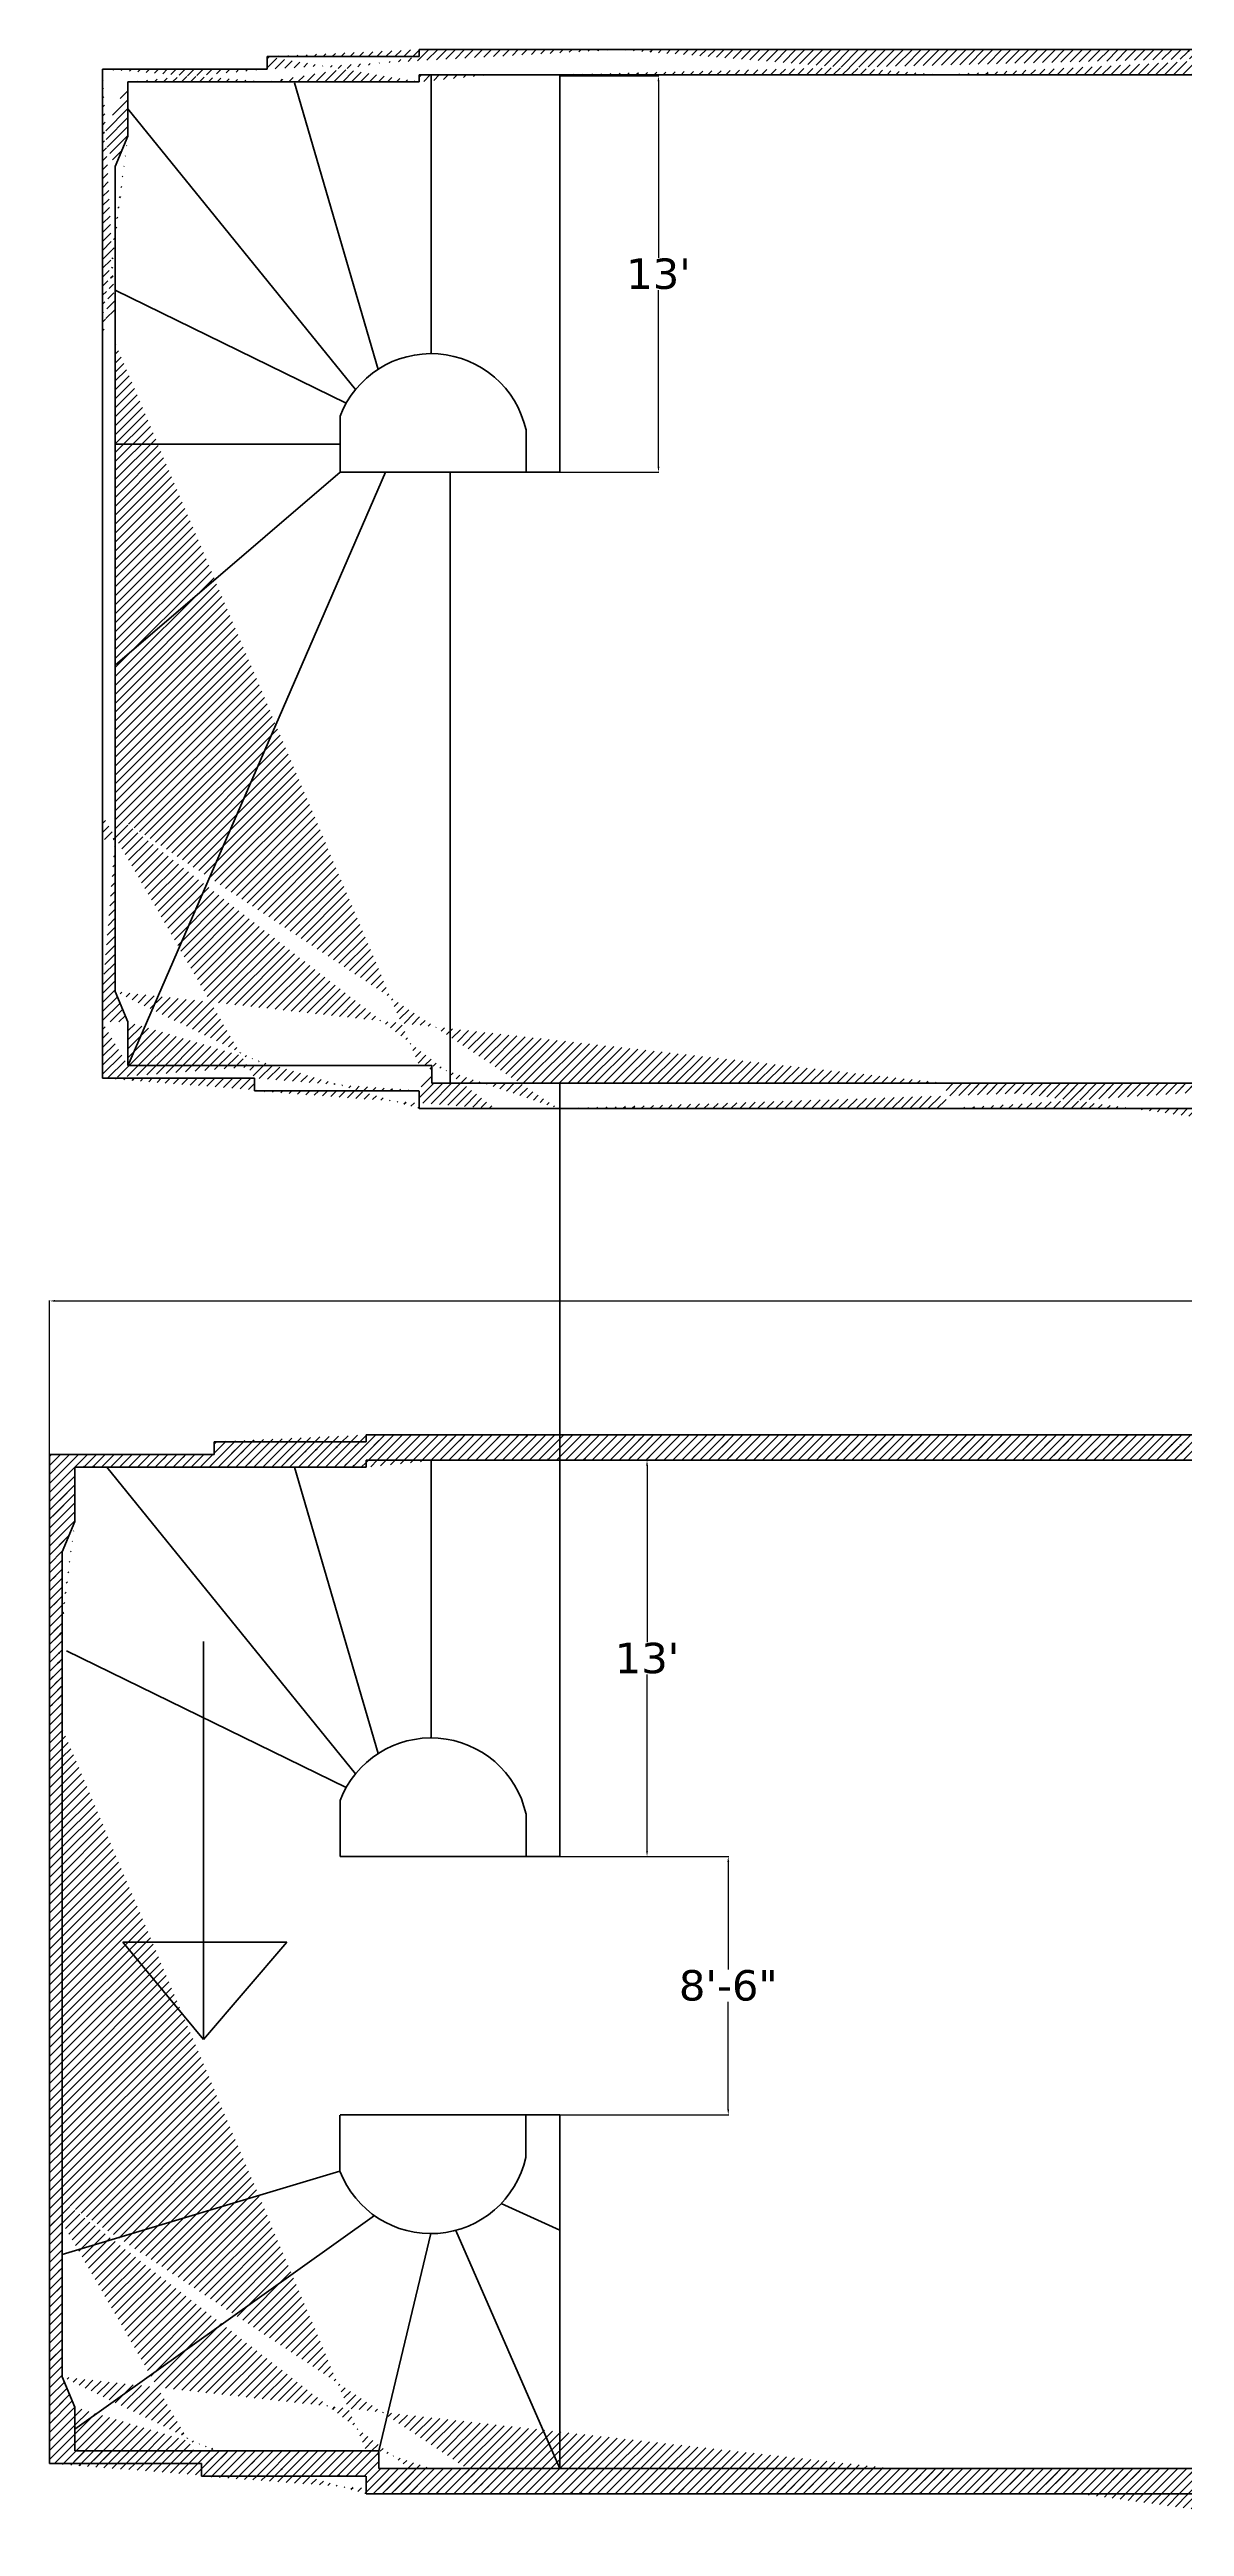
# Model space of a CAD drawing. Header units: inches. Extents: x 95 to 71413, y -8 to 51098.
# Drawn here: x 95 to 543, y 539 to 1517 of the extents above; entities that cross this region are included whole.
import ezdxf

# ---------------------------------------------------------------- set-up
doc = ezdxf.new("R2010")
doc.units = ezdxf.units.IN
doc.header["$MEASUREMENT"] = 0
doc.linetypes.add('HIDDEN', pattern=[0.375, 0.25, -0.125])
for name, color, linetype, lineweight in [('dim', 4, 'Continuous', 18), ('Hatch', 202, 'Continuous', 40), ('Ramp', 9, 'Continuous', 40), ('wall', 7, 'Continuous', 40)]:
    doc.layers.add(name, color=color, linetype=linetype, lineweight=lineweight)
doc.styles.get("Standard").update_dxf_attribs({"font": 'verdana.ttf', "height": 12})
doc.dimstyles.get("Standard").update_dxf_attribs({"dimtxt": 0.18, "dimasz": 2.18, "dimexe": 0.18, "dimexo": 0.0625, "dimgap": 0.09, "dimtad": 0, "dimtih": 1, "dimtoh": 1, "dimdec": 0, "dimzin": 0, "dimdsep": 46, "dimlunit": 4, "dimtxsty": 'Standard', "dimcen": 0.09, "dimadec": 0, "dimazin": 0, "dimtfac": 1, "dimtdec": 0, "dimtofl": 0, "dimtmove": 0, "dimatfit": 3, "dimfxl": 0.18, "dimtolj": 1, "dimtzin": 0, "dimarcsym": 0})
pattern_1 = [(45, (20.9316, 546.9434), (-1.767767, 1.767767), [])]

# ---------------------------------------------------------------- blocks, each defined once
blk = doc.blocks.new('*D86')
at = {"layer": 'Defpoints', "color": 0, "transparency": 16777216}
for p in [(1137.81, 1022.72), (95.07, 962.08), (1137.81, 928.7)]:
    blk.add_point(p, dxfattribs=at)
at = {"layer": 'dim', "color": 0, "lineweight": -2, "transparency": 16777216}
for p, q in [((95.07, 962.15), (95.07, 1022.9)), ((97.25, 1022.72), (586.78, 1022.72)), ((1135.63, 1022.72), (646.1, 1022.72)), ((1137.81, 928.76), (1137.81, 1022.9))]:
    blk.add_line(p, q, dxfattribs=at)
at = {"layer": 'dim', "color": 0, "transparency": 16777216}
for points in [[(97.25, 1023.09), (97.25, 1022.36), (95.07, 1022.72)], [(1135.63, 1023.09), (1135.63, 1022.36), (1137.81, 1022.72)]]:
    blk.add_solid(points, dxfattribs=at)
at = {"layer": 'dim', "color": 0, "transparency": 16777216, "insert": (616.44, 1022.72), "char_height": 12, "attachment_point": 5}
blk.add_mtext('\\A1;86\'-11"', dxfattribs=at)
blk = doc.blocks.new('*D107')
at = {"layer": 'Defpoints', "color": 0, "transparency": 16777216}
for p in [(296.6, 803.4), (296.6, 701.4), (363.03, 701.4)]:
    blk.add_point(p, dxfattribs=at)
at = {"layer": 'dim', "color": 0, "lineweight": -2, "transparency": 16777216}
for p, q in [((296.66, 803.4), (363.21, 803.4)), ((363.03, 801.22), (363.03, 758.76)), ((363.03, 703.58), (363.03, 746.04)), ((296.66, 701.4), (363.21, 701.4))]:
    blk.add_line(p, q, dxfattribs=at)
at = {"layer": 'dim', "color": 0, "transparency": 16777216}
for points in [[(362.67, 801.22), (363.4, 801.22), (363.03, 803.4)], [(362.67, 703.58), (363.4, 703.58), (363.03, 701.4)]]:
    blk.add_solid(points, dxfattribs=at)
at = {"layer": 'dim', "color": 0, "transparency": 16777216, "insert": (363.03, 752.4), "char_height": 12, "attachment_point": 5}
blk.add_mtext('\\A1;8\'-6"', dxfattribs=at)
blk = doc.blocks.new('*D108')
at = {"layer": 'Defpoints', "color": 0, "transparency": 16777216}
for p in [(296.6, 959.86), (296.6, 803.4), (330.96, 803.4)]:
    blk.add_point(p, dxfattribs=at)
at = {"layer": 'dim', "color": 0, "lineweight": -2, "transparency": 16777216}
for p, q in [((296.66, 959.86), (331.14, 959.86)), ((330.96, 957.68), (330.96, 887.97)), ((330.96, 805.58), (330.96, 875.29)), ((296.66, 803.4), (331.14, 803.4))]:
    blk.add_line(p, q, dxfattribs=at)
at = {"layer": 'dim', "color": 0, "transparency": 16777216}
for points in [[(330.6, 957.68), (331.32, 957.68), (330.96, 959.86)], [(330.6, 805.58), (331.32, 805.58), (330.96, 803.4)]]:
    blk.add_solid(points, dxfattribs=at)
at = {"layer": 'dim', "color": 0, "transparency": 16777216, "insert": (330.96, 881.63), "char_height": 12, "attachment_point": 5}
blk.add_mtext("\\A1;13'", dxfattribs=at)
blk = doc.blocks.new('*D109')
at = {"layer": 'Defpoints', "color": 0, "transparency": 16777216}
for p in [(296.59, 1506.42), (335.47, 1506.42), (296.59, 1349.96)]:
    blk.add_point(p, dxfattribs=at)
at = {"layer": 'dim', "color": 0, "lineweight": -2, "transparency": 16777216}
for p, q in [((296.66, 1506.42), (335.65, 1506.42)), ((335.47, 1504.24), (335.47, 1434.53)), ((335.47, 1352.14), (335.47, 1421.85)), ((296.66, 1349.96), (335.65, 1349.96))]:
    blk.add_line(p, q, dxfattribs=at)
at = {"layer": 'dim', "color": 0, "transparency": 16777216}
for points in [[(335.11, 1504.24), (335.84, 1504.24), (335.47, 1506.42)], [(335.11, 1352.14), (335.84, 1352.14), (335.47, 1349.96)]]:
    blk.add_solid(points, dxfattribs=at)
at = {"layer": 'dim', "color": 0, "transparency": 16777216, "insert": (335.47, 1428.19), "char_height": 12, "attachment_point": 5}
blk.add_mtext("\\A1;13'", dxfattribs=at)

msp = doc.modelspace()

# ---------------------------------------------------------------- hatches: boundary and pattern name
at = {"layer": 'Hatch'}
h = msp.add_hatch(dxfattribs=at)
h.set_pattern_fill('LINE', color=256, scale=20, angle=45, style=0)
h.set_pattern_definition(pattern_1)
edge = h.paths.add_edge_path()
edge.add_line((319.68, 1516.8), (294, 1516.8))
edge.add_line((294, 1506.8), (447, 1506.8))
edge.add_line((269, 1506.8), (294, 1506.8))
edge.add_line((294, 1516.8), (269, 1516.8))
edge.add_line((269, 1516.8), (241, 1516.8))
edge.add_line((241, 1506.8), (264, 1506.8))
edge.add_line((269, 1506.8), (264, 1506.8))
edge.add_line((241, 1504.03), (181, 1504.03))
edge.add_line((241, 1514.03), (181, 1514.03))
edge.add_line((241, 1504.03), (241, 1506.8))
edge.add_line((241, 1514.03), (241, 1516.8))
edge.add_line((181, 1514.03), (181, 1509.03))
h = msp.add_hatch(dxfattribs=at)
h.set_pattern_fill('LINE', color=256, scale=20, angle=45, style=0)
h.set_pattern_definition(pattern_1)
edge = h.paths.add_edge_path()
edge.add_line((294, 1506.8), (447, 1506.8))
edge.add_line((319.68, 1516.8), (539.6, 1516.81))
edge.add_line((588, 1506.8), (447, 1506.8))
edge.add_line((633, 1516.8), (588, 1516.8))
edge.add_line((539.6, 1516.81), (588, 1516.8))
edge.add_line((593, 1506.8), (593, 1511.8))
edge.add_line((628, 1511.8), (593, 1511.8))
edge.add_line((588, 1506.8), (593, 1506.8))
edge.add_line((633, 1506.8), (628, 1506.8))
edge.add_line((628, 1506.8), (628, 1511.8))
edge.add_line((633, 1506.8), (633, 1516.8))
edge.add_line((693, 1506.8), (633, 1506.8))
edge.add_line((633, 1516.8), (693, 1516.8))
edge.add_line((698, 1504.64), (758, 1504.64))
edge.add_line((698, 1514.64), (758, 1514.64))
edge.add_line((698, 1506.8), (693, 1506.8))
edge.add_line((698, 1504.64), (698, 1506.8))
edge.add_line((698, 1514.64), (698, 1516.8))
edge.add_line((693, 1516.8), (698, 1516.8))
h = msp.add_hatch(dxfattribs=at)
h.set_pattern_fill('LINE', color=256, scale=20, angle=45, style=0)
h.set_pattern_definition(pattern_1)
edge = h.paths.add_edge_path()
edge.add_line((176, 1509.03), (116, 1509.03))
edge.add_line((181, 1504.03), (126, 1504.03))
edge.add_line((181, 1509.03), (176, 1509.03))
h = msp.add_hatch(dxfattribs=at)
h.set_pattern_fill('LINE', color=256, scale=20, angle=45, style=0)
h.set_pattern_definition(pattern_1)
edge = h.paths.add_edge_path()
edge.add_line((116, 1470.58), (116, 1482.58))
edge.add_line((121, 1470.58), (126, 1482.58))
edge.add_line((116, 1401.01), (116, 1410.58))
edge.add_line((121, 1410.58), (121, 1401.01))
edge.add_line((121, 1470.58), (121, 1410.58))
edge.add_line((116, 1470.58), (116, 1410.58))
edge.add_line((126, 1482.58), (126, 1504.03))
edge.add_line((116, 1482.58), (116, 1509.03))
h = msp.add_hatch(dxfattribs=at)
h.set_pattern_fill('LINE', color=256, scale=20, angle=45, style=0)
h.set_pattern_definition(pattern_1)
edge = h.paths.add_edge_path()
edge.add_line((116, 1401.01), (116, 1214.44))
edge.add_line((116, 1144.87), (116, 1132.87))
edge.add_line((126, 1132.87), (121, 1144.87))
edge.add_line((449, 1108.64), (246, 1108.64))
edge.add_line((246, 1115.64), (246, 1108.64))
edge.add_line((241, 1105.64), (241, 1098.64))
edge.add_line((449, 1098.64), (296, 1098.64))
edge.add_line((121, 1214.44), (121, 1350.34))
edge.add_line((121, 1401.01), (121, 1350.34))
edge.add_line((241, 1115.64), (246, 1115.64))
edge.add_line((296, 1098.64), (271, 1098.64))
edge.add_line((176, 1105.64), (181, 1105.64))
edge.add_line((176, 1105.64), (176, 1110.64))
edge.add_line((116, 1214.44), (116, 1204.87))
edge.add_line((121, 1204.87), (121, 1214.44))
edge.add_line((271, 1098.64), (241, 1098.64))
edge.add_line((126, 1132.87), (126, 1115.64))
edge.add_line((116, 1132.87), (116, 1110.64))
edge.add_line((181, 1105.64), (241, 1105.64))
edge.add_line((176, 1110.64), (116, 1110.64))
edge.add_line((181, 1115.64), (126, 1115.64))
edge.add_line((241, 1115.64), (181, 1115.64))
edge.add_line((121, 1144.87), (121, 1204.87))
edge.add_line((116, 1144.87), (116, 1204.87))
h = msp.add_hatch(dxfattribs=at)
h.set_pattern_fill('LINE', color=256, scale=20, angle=45, style=0)
h.set_pattern_definition(pattern_1)
edge = h.paths.add_edge_path()
edge.add_line((449, 1098.64), (296, 1098.64))
edge.add_line((598, 1108.64), (449, 1108.64))
h = msp.add_hatch(dxfattribs=at)
h.set_pattern_fill('LINE', color=256, scale=20, angle=45, style=0)
h.set_pattern_definition(pattern_1)
edge = h.paths.add_edge_path()
edge.add_line((598, 1108.64), (603, 1108.64))
edge.add_line((603, 1090.8), (603, 1108.59))
edge.add_line((449, 1098.64), (598, 1098.64))
edge.add_line((598, 1108.64), (449, 1108.64))
edge.add_line((598, 1098.64), (598, 1085.8))
edge.add_line((612, 1090.8), (603, 1090.8))
edge.add_line((603, 1090.8), (618, 1090.8))
edge.add_line((598, 1085.8), (618, 1085.8))
h = msp.add_hatch(dxfattribs=at)
h.set_pattern_fill('LINE', color=256, scale=20, angle=45, style=0)
h.paths.add_polyline_path([(677.07, 563.86), (737.07, 563.86), (742.07, 563.86), (742.07, 543.86), (742.07, 538.86), (817.07, 538.86), (901.43, 538.86), (906.43, 538.86), (995.83, 538.86), (1009.83, 538.86), (1117.83, 538.86), (1127.24, 538.86), (1127.24, 584.34), (1132.83, 584.34), (1137.83, 584.34), (1137.83, 641.28), (1137.83, 646.28), (1137.83, 706.28), (1137.83, 711.28), (1137.83, 741.28), (1137.83, 780.28), (1137.83, 810.28), (1137.83, 815.28), (1137.81, 868.42), (1137.81, 928.7), (1132.83, 928.7), (1117.83, 928.7), (1117.83, 935.7), (1117.83, 940.7), (1107.83, 940.7), (1054.83, 940.7), (1039.83, 940.7), (1039.83, 982.7), (1009.83, 982.7), (995.83, 982.7), (906.43, 982.7), (901.43, 982.7), (817.07, 982.7), (742.07, 982.7), (742.07, 977.7), (742.07, 967.7), (737.07, 967.7), (677.07, 967.7), (677.07, 969.86), (672.07, 969.86), (612.07, 969.86), (567.07, 969.86), (518.66, 969.86), (298.75, 969.86), (273.07, 969.86), (248.07, 969.86), (220.07, 969.86), (220.07, 967.08), (160.07, 967.08), (160.07, 962.08), (155.07, 962.08), (95.07, 962.08), (95.07, 935.64), (95.07, 923.64), (95.07, 863.64), (95.07, 854.07), (95.07, 667.49), (95.07, 657.92), (95.07, 597.92), (95.07, 585.92), (95.07, 563.7), (155.07, 563.7), (155.07, 558.7), (160.07, 558.7), (220.07, 558.7), (220.07, 551.7), (250.07, 551.7), (275.07, 551.7), (428.07, 551.7), (577.06, 551.7), (577.06, 561.7), (428.07, 561.7), (225.07, 561.7), (225.07, 568.7), (220.07, 568.7), (160.07, 568.7), (105.07, 568.7), (105.07, 585.92), (100.07, 597.92), (100.07, 657.92), (100.07, 667.49), (100.07, 803.4), (100.07, 854.07), (100.07, 863.64), (100.07, 923.64), (105.07, 935.64), (105.07, 957.08), (160.07, 957.08), (220.07, 957.08), (220.07, 959.86), (243.07, 959.86), (248.07, 959.86), (273.07, 959.86), (426.07, 959.86), (567.07, 959.86), (572.07, 959.86), (572.07, 964.86), (607.07, 964.86), (607.07, 959.86), (612.07, 959.86), (672.07, 959.86), (677.07, 959.86), (677.07, 957.7), (737.07, 957.7), (747.07, 957.7), (747.07, 977.7), (801.07, 977.7), (817.07, 977.7), (817.07, 972.9), (832.86, 972.9), (1034.73, 972.9), (1034.73, 935.7), (1039.83, 935.7), (1054.83, 935.7), (1107.83, 935.7), (1107.83, 928.7), (1107.83, 923.7), (1108.05, 923.7), (1117.83, 923.7), (1127.83, 923.7), (1132.81, 923.7), (1132.81, 868.42), (1132.81, 820.29), (1132.81, 815.28), (1132.81, 592.86), (1117.83, 592.86), (1117.83, 548.86), (801.07, 548.86), (801.07, 543.86), (747.07, 543.86), (747.07, 563.86), (747.07, 569.05), (672.19, 569.05), (672.19, 543.86), (657.07, 543.86), (597.07, 543.86), (582.07, 543.86), (582.07, 556.55), (582.06, 556.55), (582.06, 561.7), (577.06, 561.7), (577.06, 551.7), (577.07, 551.7), (577.07, 538.86), (597.07, 538.86), (657.07, 538.86), (677.07, 538.86)])
h = msp.add_hatch(dxfattribs=at)
h.set_pattern_fill('LINE', color=256, scale=20, angle=45, style=0)
edge = h.paths.add_edge_path()
edge.add_line((298.75, 969.86), (273.07, 969.86))
edge.add_line((273.07, 959.86), (426.07, 959.86))
edge.add_line((248.07, 959.86), (273.07, 959.86))
edge.add_line((273.07, 969.86), (248.07, 969.86))
edge.add_line((248.07, 969.86), (220.07, 969.86))
edge.add_line((220.07, 959.86), (243.07, 959.86))
edge.add_line((248.07, 959.86), (243.07, 959.86))
edge.add_line((220.07, 957.08), (160.07, 957.08))
edge.add_line((220.07, 967.08), (160.07, 967.08))
edge.add_line((220.07, 957.08), (220.07, 959.86))
edge.add_line((220.07, 967.08), (220.07, 969.86))
edge.add_line((160.07, 967.08), (160.07, 962.08))
h = msp.add_hatch(dxfattribs=at)
h.set_pattern_fill('LINE', color=256, scale=20, angle=45, style=0)
edge = h.paths.add_edge_path()
edge.add_line((273.07, 959.86), (426.07, 959.86))
edge.add_line((298.75, 969.86), (518.66, 969.86))
edge.add_line((567.07, 959.86), (426.07, 959.86))
edge.add_line((612.07, 969.86), (567.07, 969.86))
edge.add_line((518.66, 969.86), (567.07, 969.86))
edge.add_line((572.07, 959.86), (572.07, 964.86))
edge.add_line((607.07, 964.86), (572.07, 964.86))
edge.add_line((567.07, 959.86), (572.07, 959.86))
edge.add_line((612.07, 959.86), (607.07, 959.86))
edge.add_line((607.07, 959.86), (607.07, 964.86))
edge.add_line((612.07, 959.86), (612.07, 969.86))
edge.add_line((672.07, 959.86), (612.07, 959.86))
edge.add_line((612.07, 969.86), (672.07, 969.86))
edge.add_line((677.07, 957.7), (737.07, 957.7))
edge.add_line((677.07, 967.7), (737.07, 967.7))
edge.add_line((677.07, 959.86), (672.07, 959.86))
edge.add_line((677.07, 957.7), (677.07, 959.86))
edge.add_line((677.07, 967.7), (677.07, 969.86))
edge.add_line((672.07, 969.86), (677.07, 969.86))
h = msp.add_hatch(dxfattribs=at)
h.set_pattern_fill('LINE', color=256, scale=20, angle=45, style=0)
edge = h.paths.add_edge_path()
edge.add_line((95.07, 923.64), (95.07, 935.64))
edge.add_line((100.07, 923.64), (105.07, 935.64))
edge.add_line((95.07, 854.07), (95.07, 863.64))
edge.add_line((100.07, 863.64), (100.07, 854.07))
edge.add_line((100.07, 923.64), (100.07, 863.64))
edge.add_line((95.07, 923.64), (95.07, 863.64))
edge.add_line((105.07, 935.64), (105.07, 957.08))
edge.add_line((95.07, 935.64), (95.07, 962.08))
h = msp.add_hatch(dxfattribs=at)
h.set_pattern_fill('LINE', color=256, scale=20, angle=45, style=0)
edge = h.paths.add_edge_path()
edge.add_line((155.07, 962.08), (95.07, 962.08))
edge.add_line((160.07, 957.08), (105.07, 957.08))
edge.add_line((160.07, 962.08), (155.07, 962.08))
h = msp.add_hatch(dxfattribs=at)
h.set_pattern_fill('LINE', color=256, scale=20, angle=45, style=0)
edge = h.paths.add_edge_path()
edge.add_line((95.07, 854.07), (95.07, 667.49))
edge.add_line((95.07, 597.92), (95.07, 585.92))
edge.add_line((105.07, 585.92), (100.07, 597.92))
edge.add_line((428.07, 561.7), (225.07, 561.7))
edge.add_line((225.07, 568.7), (225.07, 561.7))
edge.add_line((220.07, 558.7), (220.07, 551.7))
edge.add_line((428.07, 551.7), (275.07, 551.7))
edge.add_line((100.07, 667.49), (100.07, 803.4))
edge.add_line((100.07, 854.07), (100.07, 803.4))
edge.add_line((220.07, 568.7), (225.07, 568.7))
edge.add_line((275.07, 551.7), (250.07, 551.7))
edge.add_line((155.07, 558.7), (160.07, 558.7))
edge.add_line((155.07, 558.7), (155.07, 563.7))
edge.add_line((95.07, 667.49), (95.07, 657.92))
edge.add_line((100.07, 657.92), (100.07, 667.49))
edge.add_line((250.07, 551.7), (220.07, 551.7))
edge.add_line((105.07, 585.92), (105.07, 568.7))
edge.add_line((95.07, 585.92), (95.07, 563.7))
edge.add_line((160.07, 558.7), (220.07, 558.7))
edge.add_line((155.07, 563.7), (95.07, 563.7))
edge.add_line((160.07, 568.7), (105.07, 568.7))
edge.add_line((220.07, 568.7), (160.07, 568.7))
edge.add_line((100.07, 597.92), (100.07, 657.92))
edge.add_line((95.07, 597.92), (95.07, 657.92))
h = msp.add_hatch(dxfattribs=at)
h.set_pattern_fill('LINE', color=256, scale=20, angle=45, style=0)
edge = h.paths.add_edge_path()
edge.add_line((428.07, 551.7), (275.07, 551.7))
edge.add_line((577.07, 561.7), (428.07, 561.7))
h = msp.add_hatch(dxfattribs=at)
h.set_pattern_fill('LINE', color=256, scale=20, angle=45, style=0)
edge = h.paths.add_edge_path()
edge.add_line((577.07, 561.7), (582.07, 561.7))
edge.add_line((582.07, 543.86), (582.07, 561.64))
edge.add_line((428.07, 551.7), (577.07, 551.7))
edge.add_line((577.07, 561.7), (428.07, 561.7))
edge.add_line((577.07, 551.7), (577.07, 538.86))
edge.add_line((591.07, 543.86), (582.07, 543.86))
edge.add_line((582.07, 543.86), (597.07, 543.86))
edge.add_line((577.07, 538.86), (597.07, 538.86))

# ---------------------------------------------------------------- linework, layer by layer
at = {"layer": 'Ramp', "color": 8, "true_color": 0x817e7e}
for p, q in [((245.68, 1396.75), (245.68, 1506.42)), ((224.75, 1390.54), (191.79, 1503.64)), ((215.83, 1382.52), (125.97, 1493.42)), ((212.18, 1377.14), (120.97, 1421.75)), ((209.79, 1372.03), (209.79, 1349.96)), ((283.18, 1349.96), (283.19, 1366.66)), ((245.69, 850.19), (245.69, 959.86)), ((215.84, 835.96), (117.7, 957.08)), ((224.75, 843.98), (191.79, 957.08)), ((212.19, 830.58), (101.79, 884.58)), ((155.91, 888.27), (155.91, 731.1)), ((209.79, 825.47), (209.79, 803.4)), ((283.19, 803.4), (283.19, 820.1)), ((188.73, 769.61), (124.05, 769.61)), ((124.05, 769.61), (155.91, 731.1)), ((155.91, 731.1), (188.73, 769.61)), ((209.72, 679.2), (209.72, 701.27)), ((283.11, 701.27), (283.12, 684.58))]:
    msp.add_line(p, q, dxfattribs=at)
at = {"layer": 'Ramp', "color": 8, "linetype": 'ByBlock', "true_color": 0x817e7e}
for p, q in [((296.59, 1365.43), (296.59, 1506.42)), ((209.79, 1361), (120.97, 1361)), ((296.59, 1349.96), (296.59, 1365.43)), ((209.79, 1349.96), (120.97, 1273.74)), ((227.67, 1349.96), (125.97, 1115.54)), ((209.79, 1349.96), (296.59, 1349.96)), ((253.19, 1349.96), (253.19, 1108.54)), ((296.6, 959.86), (296.6, 1108.54)), ((296.6, 818.87), (296.6, 959.86)), ((296.6, 803.4), (296.6, 818.87)), ((209.79, 803.4), (296.6, 803.4)), ((209.79, 701.4), (296.6, 701.4)), ((296.6, 701.4), (296.6, 561.7)), ((209.72, 679.2), (100.07, 646.27)), ((273.34, 666.31), (296.6, 655.79)), ((223.37, 661.58), (105.07, 577.31)), ((255.42, 655.76), (296.6, 561.7)), ((245.61, 654.49), (225.07, 568.7))]:
    msp.add_line(p, q, dxfattribs=at)
at = {"layer": 'Ramp', "color": 8, "true_color": 0x817e7e}
for centre, start, end in [((245.68, 1358.32), 12.52186, 159.0985), ((245.69, 811.77), 12.52186, 159.0985), ((245.61, 692.91), 200.9015, 347.47814)]:
    msp.add_arc(centre, 38.42, start, end, dxfattribs=at)
at = {"layer": 'wall'}
for p, q in [((269, 1516.8), (241, 1516.8)), ((294, 1516.8), (269, 1516.8)), ((319.68, 1516.8), (294, 1516.8)), ((539.6, 1516.81), (588, 1516.8)), ((176, 1509.03), (116, 1509.03)), ((116, 1482.58), (116, 1509.03)), ((241, 1514.03), (181, 1514.03)), ((269, 1506.8), (264, 1506.8)), ((269, 1506.8), (294, 1506.8)), ((588, 1506.8), (447, 1506.8)), ((181, 1504.03), (126, 1504.03)), ((126, 1482.58), (126, 1504.03)), ((241, 1504.03), (181, 1504.03)), ((116, 1470.58), (116, 1410.58)), ((121, 1470.58), (121, 1410.58)), ((116, 1401.01), (116, 1410.58)), ((121, 1410.58), (121, 1401.01)), ((116, 1401.01), (116, 1214.44)), ((116, 1214.44), (116, 1204.87)), ((121, 1204.87), (121, 1214.44)), ((116, 1144.87), (116, 1204.87)), ((121, 1144.87), (121, 1204.87)), ((116, 1132.87), (116, 1110.64)), ((126, 1132.87), (126, 1115.64)), ((181, 1115.64), (126, 1115.64)), ((241, 1115.64), (181, 1115.64)), ((176, 1110.64), (116, 1110.64)), ((176, 1105.64), (176, 1110.64)), ((176, 1105.64), (181, 1105.64)), ((598, 1108.64), (449, 1108.64)), ((271, 1098.64), (241, 1098.64)), ((296, 1098.64), (271, 1098.64)), ((248.07, 969.86), (220.07, 969.86)), ((273.07, 969.86), (248.07, 969.86)), ((298.75, 969.86), (273.07, 969.86)), ((518.66, 969.86), (567.07, 969.86)), ((155.07, 962.08), (95.07, 962.08)), ((95.07, 935.64), (95.07, 962.08)), ((220.07, 967.08), (160.07, 967.08)), ((248.07, 959.86), (243.07, 959.86)), ((248.07, 959.86), (273.07, 959.86)), ((567.07, 959.86), (426.07, 959.86)), ((160.07, 957.08), (105.07, 957.08)), ((105.07, 935.64), (105.07, 957.08)), ((220.07, 957.08), (160.07, 957.08)), ((95.07, 923.64), (95.07, 863.64)), ((100.07, 923.64), (100.07, 863.64)), ((95.07, 854.07), (95.07, 863.64)), ((100.07, 863.64), (100.07, 854.07)), ((95.07, 854.07), (95.07, 667.49)), ((95.07, 667.49), (95.07, 657.92)), ((100.07, 657.92), (100.07, 667.49)), ((95.07, 597.92), (95.07, 657.92)), ((100.07, 597.92), (100.07, 657.92)), ((95.07, 585.92), (95.07, 563.7)), ((105.07, 585.92), (105.07, 568.7)), ((160.07, 568.7), (105.07, 568.7)), ((220.07, 568.7), (160.07, 568.7)), ((155.07, 563.7), (95.07, 563.7)), ((155.07, 558.7), (155.07, 563.7)), ((155.07, 558.7), (160.07, 558.7)), ((577.07, 561.7), (428.07, 561.7)), ((250.07, 551.7), (220.07, 551.7)), ((275.07, 551.7), (250.07, 551.7))]:
    msp.add_line(p, q, dxfattribs=at)
at = {"layer": 'wall', "color": 0}
for p, q in [((241, 1514.03), (241, 1516.8)), ((319.68, 1516.8), (539.6, 1516.81)), ((181, 1509.03), (176, 1509.03)), ((181, 1514.03), (181, 1509.03)), ((241, 1504.03), (241, 1506.8)), ((241, 1506.8), (264, 1506.8)), ((294, 1506.8), (447, 1506.8)), ((116, 1470.58), (116, 1482.58)), ((121, 1470.58), (126, 1482.58)), ((121, 1401.01), (121, 1350.34)), ((121, 1214.44), (121, 1350.34)), ((116, 1144.87), (116, 1132.87)), ((126, 1132.87), (121, 1144.87)), ((241, 1115.64), (246, 1115.64)), ((246, 1115.64), (246, 1108.64)), ((241, 1105.64), (241, 1098.64)), ((449, 1108.64), (246, 1108.64)), ((449, 1098.64), (296, 1098.64)), ((220.07, 967.08), (220.07, 969.86)), ((298.75, 969.86), (518.66, 969.86)), ((160.07, 962.08), (155.07, 962.08)), ((160.07, 967.08), (160.07, 962.08)), ((220.07, 957.08), (220.07, 959.86)), ((220.07, 959.86), (243.07, 959.86)), ((273.07, 959.86), (426.07, 959.86)), ((95.07, 923.64), (95.07, 935.64)), ((100.07, 923.64), (105.07, 935.64)), ((100.07, 854.07), (100.07, 803.4)), ((100.07, 667.49), (100.07, 803.4)), ((95.07, 597.92), (95.07, 585.92)), ((105.07, 585.92), (100.07, 597.92)), ((220.07, 568.7), (225.07, 568.7)), ((225.07, 568.7), (225.07, 561.7)), ((220.07, 558.7), (220.07, 551.7)), ((428.07, 561.7), (225.07, 561.7)), ((428.07, 551.7), (275.07, 551.7))]:
    msp.add_line(p, q, dxfattribs=at)
at = {"layer": 'wall', "linetype": 'HIDDEN'}
for p, q in [((181, 1105.64), (241, 1105.64)), ((449, 1098.64), (598, 1098.64)), ((160.07, 558.7), (220.07, 558.7)), ((428.07, 551.7), (577.07, 551.7))]:
    msp.add_line(p, q, dxfattribs=at)

# ---------------------------------------------------------------- dimensions: what is measured, and where the dimension line sits
at = {"layer": 'dim'}
for base, p1, p2, picture, middle in [((335.47, 1506.42), (296.59, 1349.96), (296.59, 1506.42), '*D109', (335.47, 1428.19)), ((330.96, 803.4), (296.6, 959.86), (296.6, 803.4), '*D108', (330.96, 881.63)), ((363.03, 701.4), (296.6, 803.4), (296.6, 701.4), '*D107', (363.03, 752.4))]:
    dim = msp.add_linear_dim(base=base, p1=p1, p2=p2, angle=90, dimstyle='Standard', dxfattribs=at)
    dim.commit()
    dim.dimension.update_dxf_attribs({"geometry": picture, "text_midpoint": middle})
dim = msp.add_linear_dim(base=(1137.81, 1022.72), p1=(95.07, 962.08), p2=(1137.81, 928.7), dimstyle='Standard', dxfattribs=at)
dim.commit()
dim.dimension.update_dxf_attribs({"geometry": '*D86', "text_midpoint": (616.44, 1022.72)})

doc.saveas('drawing.dxf')
